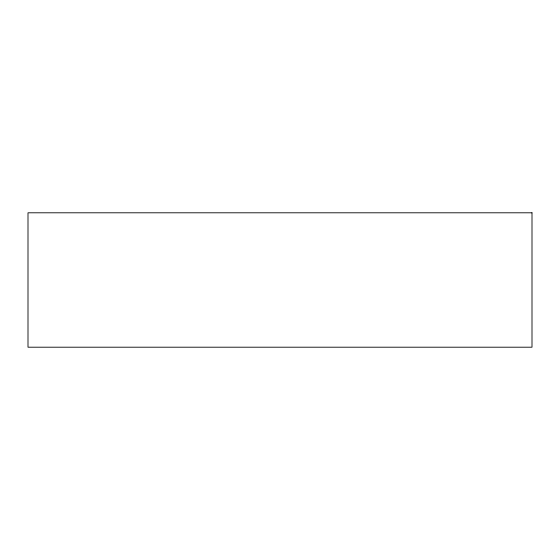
<?xml version="1.0" encoding="UTF-8"?>
<svg xmlns="http://www.w3.org/2000/svg" width="560" height="560" viewBox="0 0 560 560"><rect width="100%" height="100%" fill="white"/><g stroke="black" fill="none" stroke-linecap="round" stroke-linejoin="round"><path stroke-width="0.84" d="M532 212.8L28 212.8L28 347.2L532 347.2L532 212.8"/></g></svg>
